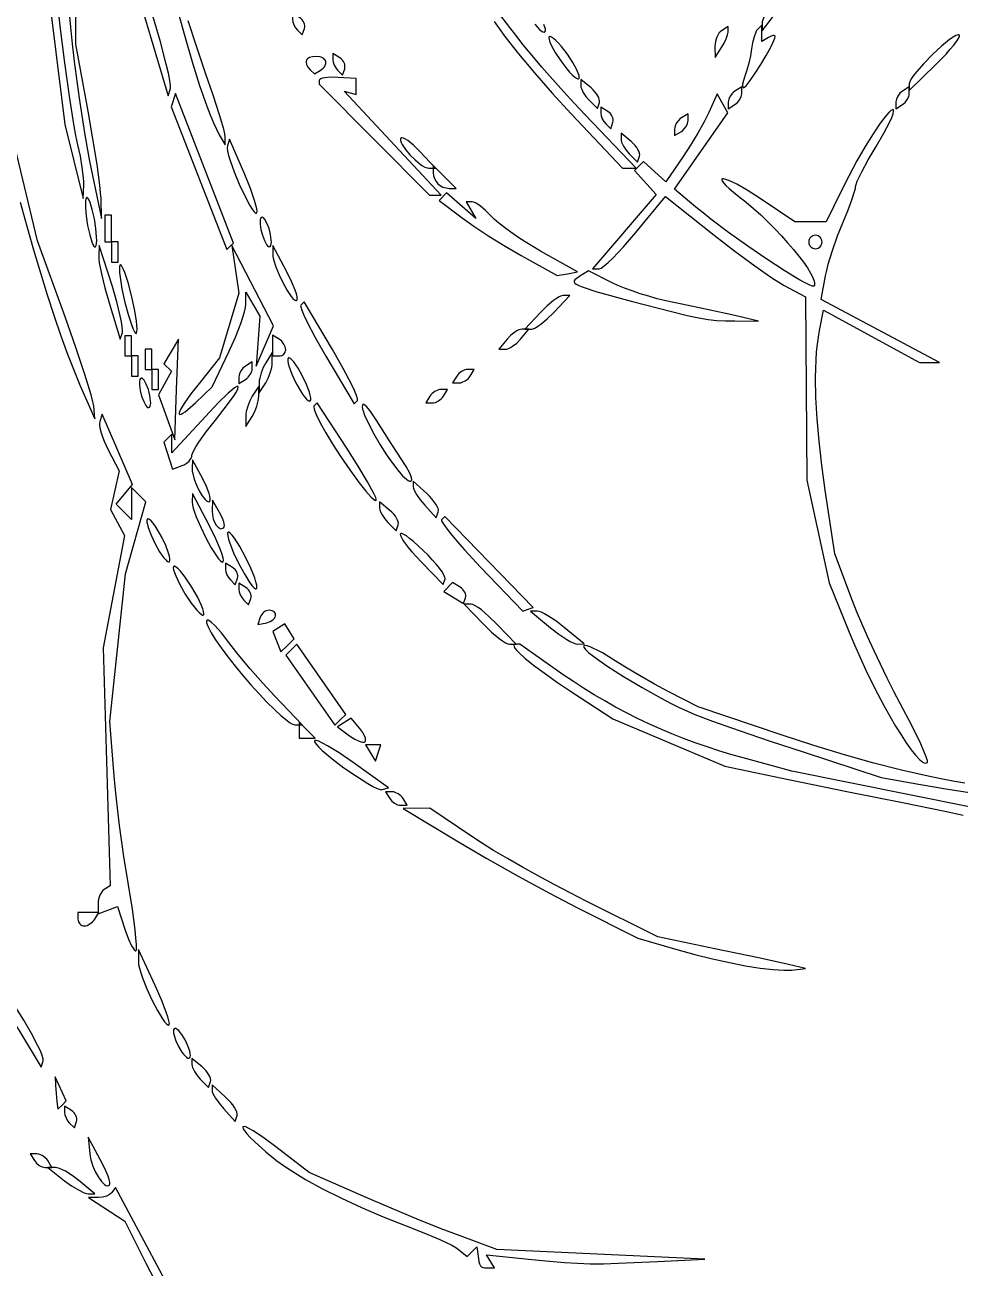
# Model space of a CAD drawing. Header units: millimetres. Extents: x 0.52 to 7.92, y 0.28 to 7.41.
# Drawn here: x 3.785 to 5.153, y 1.255 to 3.072 of the extents above; entities that cross this region are included whole.
import ezdxf

# ---------------------------------------------------------------- set-up
doc = ezdxf.new("R2010")
doc.units = ezdxf.units.MM
doc.header["$MEASUREMENT"] = 0

msp = doc.modelspace()

# ---------------------------------------------------------------- linework, layer by layer
at = {"flags": 128}
for points in [[(3.896429, 2.818627), (3.895931, 2.826537), (3.894748, 2.837783), (3.890636, 2.868199), (3.884712, 2.905691), (3.877594, 2.946078), (3.859389, 3.044118), (3.860976, 3.501499)], [(3.803922, 3.244363), (3.843672, 2.926471), (3.870381, 2.818627), (3.871231, 2.838235), (3.871211, 2.842974), (3.870824, 2.848943), (3.869088, 2.863603), (3.866302, 2.880285), (3.862743, 2.897059), (3.859785, 2.910702), (3.856673, 2.927323), (3.850138, 2.968134), (3.843452, 3.016772), (3.836924, 3.070515), (3.830868, 3.126642)], [(3.922452, 3.210784), (3.994404, 2.968506), (3.99799, 2.979265)], [(3.840945, 3.181373), (3.851732, 3.069119), (3.854251, 3.044859), (3.857283, 3.018919), (3.864423, 2.965217), (3.872232, 2.914446), (3.876099, 2.892171), (3.879789, 2.873041), (3.897059, 2.789216), (3.896429, 2.818627)], [(4.877763, 3.082756), (4.883327, 3.090965), (4.887837, 3.099246), (4.89083, 3.106636), (4.891614, 3.109694), (4.891845, 3.112168), (4.891533, 3.122549), (4.877139, 3.103518), (4.871575, 3.09531), (4.867065, 3.087028), (4.864072, 3.079639), (4.863288, 3.07658), (4.863057, 3.074107), (4.863369, 3.063725), (4.877763, 3.082756)], [(4.006844, 3.09912), (4.018342, 3.057231), (4.029695, 3.018405), (4.040687, 2.983544), (4.051103, 2.95355), (4.056028, 2.940659), (4.060727, 2.929323), (4.065174, 2.919654), (4.069343, 2.911765), (4.077835, 2.897059), (4.078133, 2.908801), (4.077602, 2.912821), (4.075963, 2.919783), (4.069835, 2.941004), (4.060689, 2.969408), (4.049465, 3.001939), (4.035963, 3.041022), (4.024009, 3.07835)], [(3.99799, 2.979265), (3.998202, 2.980857), (3.998108, 2.983378), (3.997054, 2.990991), (3.994935, 3.001666), (3.991856, 3.014967), (3.983245, 3.0477), (3.972071, 3.085698)], [(4.193941, 3.067116), (4.194367, 3.069158), (4.194358, 3.071315), (4.193942, 3.073522), (4.19315, 3.075712), (4.192009, 3.077822), (4.190549, 3.079786), (4.188801, 3.081538), (4.186792, 3.083013), (4.176471, 3.089392), (4.176471, 3.080644), (4.177035, 3.076683), (4.178571, 3.072365), (4.180844, 3.068213), (4.183619, 3.064747), (4.190768, 3.057598), (4.193941, 3.067116)], [(4.471159, 3.077307), (4.478604, 3.066828), (4.487123, 3.055388), (4.507056, 3.030057), (4.530293, 3.00219), (4.55617, 2.97266), (4.584022, 2.942341), (4.6589, 2.862745), (4.668986, 2.862745)], [(4.668986, 2.862745), (4.679072, 2.862745), (4.604487, 2.940812), (4.588775, 2.95751), (4.572705, 2.975053), (4.541302, 3.010576), (4.526876, 3.027506), (4.513902, 3.043182), (4.502834, 3.057082), (4.494125, 3.068679), (4.479868, 3.08765)], [(4.530882, 3.07321), (4.534191, 3.069304), (4.537282, 3.066102), (4.540066, 3.063687), (4.542454, 3.062146), (4.544356, 3.061563), (4.545098, 3.061658), (4.545684, 3.062024)], [(4.545684, 3.062024), (4.546326, 3.063533), (4.546261, 3.065953), (4.545538, 3.069159), (4.544206, 3.073026)], [(4.595276, 2.993969), (4.595663, 2.994627), (4.595817, 2.995577), (4.595464, 2.998282), (4.594285, 3.001939), (4.59235, 3.006402), (4.586488, 3.017167), (4.578431, 3.029412), (4.569601, 3.040883), (4.565454, 3.045617), (4.561633, 3.049541), (4.558245, 3.052552), (4.555402, 3.054544), (4.553211, 3.055412), (4.552395, 3.055391), (4.551783, 3.05505), (4.551396, 3.054393), (4.551242, 3.053442), (4.551595, 3.050737), (4.552774, 3.04708), (4.554709, 3.042617), (4.56057, 3.031853), (4.568627, 3.019608), (4.577458, 3.008136), (4.581605, 3.003403), (4.585426, 2.999478), (4.588813, 2.996468), (4.591657, 2.994476), (4.593848, 2.993608), (4.594664, 2.993628), (4.595276, 2.993969)], [(4.803922, 3.039216), (4.807624, 3.045552), (4.810678, 3.051932), (4.812767, 3.057613), (4.813575, 3.061853), (4.813725, 3.069785), (4.803922, 3.063725), (4.801955, 3.06217), (4.800127, 3.060065), (4.798476, 3.057503), (4.797042, 3.054576), (4.795864, 3.051379), (4.794983, 3.048003), (4.794438, 3.044542), (4.794268, 3.041088), (4.794418, 3.02451), (4.803922, 3.039216)], [(4.836218, 2.980392), (4.837599, 2.981138), (4.839704, 2.983253), (4.845637, 2.990867), (4.853117, 3.001782), (4.86125, 3.014547), (4.869137, 3.027709), (4.875881, 3.039817), (4.880585, 3.049418), (4.881892, 3.052825), (4.882353, 3.055061), (4.882153, 3.055925), (4.881579, 3.056493), (4.880673, 3.056768), (4.879473, 3.056756), (4.876356, 3.055886), (4.872549, 3.053922), (4.862745, 3.047862), (4.862745, 3.071895), (4.85653, 3.065681), (4.855227, 3.063975), (4.853905, 3.061502), (4.851351, 3.054717), (4.84916, 3.046266), (4.847625, 3.037086), (4.846039, 3.027042), (4.843712, 3.01624), (4.840956, 3.005977), (4.838085, 2.997549), (4.835818, 2.990887), (4.834711, 2.985432), (4.834611, 2.983333), (4.834824, 2.981746), (4.835357, 2.980742), (4.836218, 2.980392)], [(5.117467, 3.01453), (5.13224, 3.029715), (5.138419, 3.036638), (5.143606, 3.042881), (5.147661, 3.048266), (5.150444, 3.052618), (5.151815, 3.05576), (5.151927, 3.056823), (5.151634, 3.057516), (5.150858, 3.057915), (5.149751, 3.057917), (5.14664, 3.056825), (5.142488, 3.054422), (5.13748, 3.050889), (5.125643, 3.041156), (5.112618, 3.029078), (5.099896, 3.016102), (5.088964, 3.003678), (5.084635, 2.998126), (5.081313, 2.993255), (5.079183, 2.989247), (5.078431, 2.986283), (5.078431, 2.976413), (5.117467, 3.01453)], [(4.217054, 3.005747), (4.22131, 3.009014), (4.222852, 3.010721), (4.224013, 3.012447), (4.224799, 3.014168), (4.225218, 3.01586), (4.225277, 3.017501), (4.224984, 3.019068), (4.224344, 3.020537), (4.223366, 3.021886), (4.222056, 3.02309), (4.220422, 3.024128), (4.218471, 3.024975), (4.216209, 3.025609), (4.210784, 3.026144), (4.205571, 3.025752), (4.201479, 3.024626), (4.198541, 3.022845), (4.197515, 3.021733), (4.196791, 3.020486), (4.196372, 3.019113), (4.196263, 3.017624), (4.196991, 3.014339), (4.199008, 3.010706), (4.202348, 3.006802), (4.208617, 3.000533), (4.217054, 3.005747)], [(4.252764, 3.008293), (4.253191, 3.010335), (4.253182, 3.012492), (4.252766, 3.014698), (4.251973, 3.016889), (4.250832, 3.018999), (4.249373, 3.020962), (4.247624, 3.022714), (4.245616, 3.02419), (4.235294, 3.030569), (4.235294, 3.02182), (4.235858, 3.017859), (4.237394, 3.013542), (4.239667, 3.009389), (4.242443, 3.005923), (4.249592, 2.998775), (4.252764, 3.008293)], [(3.885738, 2.515305), (3.884611, 2.521392), (3.881971, 2.531458), (3.872836, 2.56139), (3.859704, 2.600826), (3.843945, 2.645496), (3.803669, 2.756679), (3.746185, 2.995098)], [(4.385556, 2.823529), (4.394094, 2.823529), (4.252179, 2.97549), (4.269608, 2.970588), (4.269608, 2.994092), (4.242647, 2.995532), (4.232179, 2.995646), (4.223606, 2.994894), (4.220307, 2.994235), (4.217814, 2.993412), (4.216237, 2.99244), (4.215686, 2.991338), (4.215686, 2.985704), (4.377018, 2.823529), (4.385556, 2.823529)], [(4.625204, 2.958945), (4.62548, 2.960948), (4.625144, 2.963308), (4.624246, 2.965939), (4.622836, 2.968754), (4.620964, 2.971667), (4.61868, 2.974591), (4.616032, 2.977437), (4.613072, 2.980121), (4.598039, 2.992597), (4.598039, 2.983553), (4.598287, 2.981489), (4.598997, 2.979085), (4.601603, 2.973602), (4.605461, 2.967802), (4.610172, 2.962377), (4.622304, 2.950245), (4.625204, 2.958945)], [(4.823529, 2.955882), (4.825499, 2.9573), (4.827336, 2.959009), (4.830453, 2.963042), (4.83256, 2.967461), (4.833133, 2.969652), (4.833333, 2.971745), (4.833333, 2.981549), (4.823529, 2.97549), (4.82156, 2.974073), (4.819723, 2.972364), (4.816605, 2.968331), (4.814499, 2.963912), (4.813926, 2.96172), (4.813725, 2.959627), (4.813725, 2.949823), (4.823529, 2.955882)], [(5.068627, 2.955882), (5.070597, 2.9573), (5.072434, 2.959009), (5.075551, 2.963042), (5.077658, 2.967461), (5.078231, 2.969652), (5.078431, 2.971745), (5.078431, 2.981549), (5.068627, 2.97549), (5.066658, 2.974073), (5.064821, 2.972364), (5.061703, 2.968331), (5.059597, 2.963912), (5.059024, 2.96172), (5.058824, 2.959627), (5.058824, 2.949823), (5.068627, 2.955882)], [(4.085222, 2.748621), (4.090026, 2.753425), (4.005388, 2.972047), (3.998852, 2.952439), (4.080419, 2.743818), (4.085222, 2.748621)], [(5.105094, 1.993983), (5.105306, 1.994847), (5.105062, 1.996519), (5.103291, 2.00211), (5.099944, 2.010402), (5.095185, 2.021043), (5.082084, 2.047959), (5.065293, 2.080034), (5.055903, 2.097853), (5.046123, 2.117184), (5.026542, 2.157916), (5.017315, 2.178083), (5.008846, 2.197296), (5.001422, 2.214938), (4.995331, 2.230392), (4.969491, 2.29902), (4.955391, 2.392157), (4.950334, 2.428598), (4.946407, 2.463498), (4.94362, 2.496584), (4.941983, 2.527587), (4.941505, 2.556233), (4.941704, 2.569589), (4.942196, 2.582253), (4.942983, 2.594193), (4.944066, 2.605375), (4.945446, 2.615764), (4.947124, 2.625327), (4.953072, 2.655065), (5.093137, 2.578707), (5.122549, 2.57889), (4.949606, 2.670973), (4.95597, 2.705584), (4.957633, 2.713413), (4.959927, 2.72241), (4.965997, 2.742635), (4.973352, 2.763716), (4.981167, 2.783109), (4.988479, 2.800554), (4.994468, 2.816332), (4.998514, 2.828707), (4.999616, 2.833077), (5, 2.835946), (5.000612, 2.838934), (5.002365, 2.843644), (5.008806, 2.857267), (5.018338, 2.874891), (5.029978, 2.894591), (5.041242, 2.913884), (5.049752, 2.930399), (5.052715, 2.937065), (5.054679, 2.94238), (5.05554, 2.946122), (5.055525, 2.947335), (5.055196, 2.948072), (5.054551, 2.948408), (5.053704, 2.948344), (5.05144, 2.947067), (5.048474, 2.944353), (5.044877, 2.940311), (5.036074, 2.928687), (5.025599, 2.913076), (5.014016, 2.89436), (5.001894, 2.873421), (4.989799, 2.851141), (4.978296, 2.828401), (4.956877, 2.784314), (4.910991, 2.784314), (4.860448, 2.818351), (4.841535, 2.83051), (4.826017, 2.839397), (4.819672, 2.842599), (4.814344, 2.844967), (4.81009, 2.846494), (4.806965, 2.847175), (4.805027, 2.847004), (4.80452, 2.846597), (4.80433, 2.845975), (4.804933, 2.844084), (4.806889, 2.841323), (4.810257, 2.837688), (4.815091, 2.833173), (4.821449, 2.827772), (4.829386, 2.82148), (4.839919, 2.813048), (4.850537, 2.803962), (4.861114, 2.794368), (4.871528, 2.784413), (4.881656, 2.774245), (4.891374, 2.764012), (4.900559, 2.753862), (4.909087, 2.74394), (4.916836, 2.734396), (4.923682, 2.725375), (4.929501, 2.717027), (4.934171, 2.709498), (4.937569, 2.702936), (4.93957, 2.697488), (4.940008, 2.695228), (4.940051, 2.693301), (4.939684, 2.691727), (4.93889, 2.690524), (4.938072, 2.690263), (4.936638, 2.690466), (4.932053, 2.692177), (4.92539, 2.695486), (4.916907, 2.70022), (4.895504, 2.71328), (4.869897, 2.729985), (4.842138, 2.748963), (4.814278, 2.768841), (4.788371, 2.788249), (4.77679, 2.797347), (4.766468, 2.805813), (4.73512, 2.832214), (4.813256, 2.943757), (4.797703, 2.971549), (4.785443, 2.944108), (4.778685, 2.930537), (4.769349, 2.913871), (4.758666, 2.896225), (4.74787, 2.87971), (4.722557, 2.842753), (4.689585, 2.872592), (4.676428, 2.859434), (4.708138, 2.824395), (4.615265, 2.715686), (4.625059, 2.715686), (4.626283, 2.715961), (4.627916, 2.716766), (4.6323, 2.719862), (4.637993, 2.724757), (4.644775, 2.731233), (4.652428, 2.739074), (4.660734, 2.748061), (4.669472, 2.75798), (4.678424, 2.768611), (4.721995, 2.821536), (4.793117, 2.764851), (4.823188, 2.741518), (4.852488, 2.719893), (4.877662, 2.702386), (4.887653, 2.695929), (4.895355, 2.691405), (4.926471, 2.674645), (4.928821, 2.406863), (4.961258, 2.256451), (4.990367, 2.184598), (4.998188, 2.165864), (5.00641, 2.14723), (5.014928, 2.12887), (5.023637, 2.110956), (5.032434, 2.093663), (5.041213, 2.077163), (5.049871, 2.06163), (5.058303, 2.047239), (5.066405, 2.034161), (5.074071, 2.022571), (5.081199, 2.012642), (5.087683, 2.004547), (5.093419, 1.998461), (5.095973, 1.996224), (5.098302, 1.994555), (5.100392, 1.993475), (5.102229, 1.993005), (5.103801, 1.993167), (5.105094, 1.993983)], [(4.644921, 2.929861), (4.645348, 2.931904), (4.645339, 2.93406), (4.644923, 2.936267), (4.64413, 2.938457), (4.642989, 2.940567), (4.64153, 2.942531), (4.639781, 2.944283), (4.637772, 2.945759), (4.627451, 2.952138), (4.627451, 2.943389), (4.628015, 2.939428), (4.629551, 2.93511), (4.631824, 2.930958), (4.6346, 2.927492), (4.641748, 2.920343), (4.644921, 2.929861)], [(4.745098, 2.916667), (4.747067, 2.918084), (4.748905, 2.919793), (4.752022, 2.923826), (4.754128, 2.928245), (4.754702, 2.930437), (4.754902, 2.93253), (4.754902, 2.942334), (4.745098, 2.936275), (4.743129, 2.934857), (4.741291, 2.933148), (4.738174, 2.929115), (4.736068, 2.924696), (4.735494, 2.922505), (4.735294, 2.920411), (4.735294, 2.910608), (4.745098, 2.916667)], [(4.684027, 2.880514), (4.684303, 2.882516), (4.683967, 2.884876), (4.68307, 2.887508), (4.68166, 2.890323), (4.679788, 2.893236), (4.677503, 2.896159), (4.674856, 2.899006), (4.671895, 2.90169), (4.656863, 2.914166), (4.656863, 2.905122), (4.65711, 2.903058), (4.65782, 2.900653), (4.660427, 2.895171), (4.664284, 2.88937), (4.668995, 2.883946), (4.681127, 2.871814), (4.684027, 2.880514)], [(4.12405, 2.797253), (4.12442, 2.798006), (4.124554, 2.799263), (4.124149, 2.803175), (4.122905, 2.808756), (4.120895, 2.815776), (4.11486, 2.833207), (4.106617, 2.853618), (4.084419, 2.905219), (4.081196, 2.89555), (4.080941, 2.892377), (4.081612, 2.887581), (4.083095, 2.881422), (4.085275, 2.874166), (4.091269, 2.857411), (4.098674, 2.839422), (4.106573, 2.822306), (4.114047, 2.808169), (4.117339, 2.802875), (4.120179, 2.799116), (4.122455, 2.797154), (4.123345, 2.796929), (4.12405, 2.797253)], [(4.375777, 2.862745), (4.385771, 2.862745), (4.362781, 2.887216), (4.353476, 2.896339), (4.345134, 2.903088), (4.34161, 2.905371), (4.338668, 2.906818), (4.336423, 2.90735), (4.335597, 2.907247), (4.334989, 2.906884), (4.334237, 2.905316), (4.334359, 2.903119), (4.335263, 2.900394), (4.336855, 2.897242), (4.341733, 2.890058), (4.348246, 2.882374), (4.355652, 2.874995), (4.363206, 2.868727), (4.366805, 2.866261), (4.370162, 2.864375), (4.373184, 2.863169), (4.375777, 2.862745)], [(4.405696, 2.833333), (4.415966, 2.833333), (4.382353, 2.866947), (4.382353, 2.856676), (4.382869, 2.852172), (4.384273, 2.847502), (4.386351, 2.843217), (4.388889, 2.839869), (4.392237, 2.837331), (4.396522, 2.835253), (4.401192, 2.833849), (4.405696, 2.833333)], [(3.888519, 2.747996), (3.889367, 2.749711), (3.889893, 2.752722), (3.890105, 2.756863), (3.89001, 2.761967), (3.888929, 2.774394), (3.88671, 2.788671), (3.883718, 2.802174), (3.880531, 2.812496), (3.878983, 2.816147), (3.87753, 2.818622), (3.876219, 2.819796), (3.875631, 2.819855), (3.875097, 2.819542), (3.87425, 2.817827), (3.873723, 2.814816), (3.873512, 2.810675), (3.873607, 2.805571), (3.874687, 2.793144), (3.876906, 2.778867), (3.879899, 2.765364), (3.883086, 2.755043), (3.884633, 2.751392), (3.886086, 2.748916), (3.887398, 2.747742), (3.887985, 2.747683), (3.888519, 2.747996)], [(4.578428, 2.708511), (4.593131, 2.711052), (4.539213, 2.741582), (4.528, 2.748139), (4.516803, 2.755078), (4.505919, 2.762187), (4.495646, 2.769256), (4.486282, 2.776074), (4.478124, 2.782431), (4.47147, 2.788116), (4.466618, 2.792919), (4.458667, 2.800998), (4.450824, 2.807614), (4.447226, 2.81016), (4.443993, 2.812084), (4.44124, 2.813301), (4.439078, 2.813725), (4.430215, 2.813725), (4.444547, 2.789216), (4.401841, 2.826677), (4.390869, 2.815706), (4.424404, 2.790127), (4.441599, 2.777884), (4.463626, 2.763458), (4.487649, 2.74865), (4.510833, 2.735259), (4.563725, 2.70597), (4.578428, 2.708511)], [(3.778184, 2.81317), (3.787864, 2.778068), (3.797772, 2.743553), (3.807819, 2.709938), (3.817916, 2.677538), (3.827976, 2.646666), (3.837911, 2.617634), (3.847632, 2.590756), (3.857051, 2.566346), (3.86608, 2.544716), (3.887255, 2.496295), (3.885738, 2.515305)], [(3.901961, 2.754902), (3.911765, 2.754902), (3.911765, 2.77451), (3.911765, 2.794118), (3.901961, 2.794118), (3.901961, 2.77451), (3.901961, 2.754902)], [(4.143947, 2.748522), (4.144795, 2.749937), (4.145322, 2.752089), (4.145536, 2.754872), (4.145443, 2.758178), (4.144369, 2.765936), (4.142157, 2.77451), (4.139172, 2.78231), (4.13599, 2.787961), (4.134445, 2.789815), (4.132994, 2.790933), (4.131684, 2.791248), (4.130563, 2.790693), (4.129715, 2.789278), (4.129187, 2.787126), (4.128974, 2.784344), (4.129066, 2.781037), (4.130141, 2.77328), (4.132353, 2.764706), (4.135338, 2.756906), (4.138519, 2.751254), (4.140064, 2.7494), (4.141516, 2.748283), (4.142826, 2.747968), (4.143947, 2.748522)], [(4.941176, 2.764706), (4.939207, 2.764506), (4.93737, 2.763932), (4.935705, 2.763026), (4.934252, 2.761826), (4.933053, 2.760374), (4.932146, 2.758709), (4.931573, 2.756871), (4.931373, 2.754902), (4.931573, 2.752933), (4.932146, 2.751095), (4.933053, 2.74943), (4.934252, 2.747978), (4.935705, 2.746778), (4.93737, 2.745872), (4.939207, 2.745298), (4.941176, 2.745098), (4.943146, 2.745298), (4.944983, 2.745872), (4.946648, 2.746778), (4.9481, 2.747978), (4.9493, 2.74943), (4.950207, 2.751095), (4.95078, 2.752933), (4.95098, 2.754902), (4.95078, 2.756871), (4.950207, 2.758709), (4.9493, 2.760374), (4.9481, 2.761826), (4.946648, 2.763026), (4.944983, 2.763932), (4.943146, 2.764506), (4.941176, 2.764706)], [(3.927698, 2.622549), (3.928001, 2.625719), (3.92755, 2.630997), (3.926409, 2.638102), (3.924639, 2.646752), (3.919462, 2.667563), (3.912518, 2.691176), (3.893945, 2.75), (3.893051, 2.734623), (3.8932, 2.730447), (3.893972, 2.72445), (3.897141, 2.70812), (3.90206, 2.687884), (3.908231, 2.665995), (3.924305, 2.612745), (3.927698, 2.622549)], [(3.911765, 2.72549), (3.921569, 2.72549), (3.921569, 2.745098), (3.921569, 2.754902), (3.911765, 2.754902), (3.911765, 2.735294), (3.911765, 2.72549)], [(4.034487, 2.519771), (4.059171, 2.54296), (4.083507, 2.594402), (4.09298, 2.615778), (4.100782, 2.635952), (4.103804, 2.644878), (4.106105, 2.652652), (4.107585, 2.65899), (4.108141, 2.663609), (4.108439, 2.681373), (4.12889, 2.646229), (4.123167, 2.573529), (4.148626, 2.632353), (4.087743, 2.75), (4.098226, 2.680209), (4.069731, 2.585524), (4.039767, 2.548239), (4.027729, 2.532741), (4.018869, 2.520263), (4.013224, 2.511), (4.011618, 2.507636), (4.01083, 2.505148), (4.010863, 2.503563), (4.011189, 2.503116), (4.011722, 2.502904), (4.013413, 2.503195), (4.015939, 2.504462), (4.019305, 2.506728), (4.023515, 2.510019), (4.034487, 2.519771)], [(4.182804, 2.669732), (4.183199, 2.670426), (4.18338, 2.671484), (4.183133, 2.674604), (4.182125, 2.67892), (4.180416, 2.684256), (4.175143, 2.69729), (4.167809, 2.71231), (4.147925, 2.75), (4.147492, 2.737258), (4.147725, 2.733632), (4.148589, 2.729224), (4.151892, 2.718666), (4.156773, 2.706788), (4.162602, 2.694794), (4.168749, 2.683888), (4.174584, 2.675273), (4.177189, 2.672201), (4.179479, 2.670153), (4.181377, 2.66928), (4.182155, 2.669331), (4.182804, 2.669732)], [(3.948288, 2.621491), (3.949028, 2.623497), (3.949243, 2.627345), (3.948965, 2.632809), (3.948221, 2.639663), (3.945454, 2.656639), (3.941176, 2.676471), (3.936125, 2.695528), (3.931252, 2.710398), (3.929056, 2.7158), (3.927112, 2.719598), (3.925491, 2.721609), (3.924823, 2.721886), (3.924261, 2.721647), (3.923521, 2.71964), (3.923306, 2.715792), (3.923584, 2.710328), (3.924328, 2.703474), (3.927095, 2.686498), (3.931373, 2.666667), (3.936424, 2.647609), (3.941297, 2.632739), (3.943493, 2.627338), (3.945437, 2.623539), (3.947058, 2.621528), (3.947726, 2.621251), (3.948288, 2.621491)], [(4.823529, 2.639405), (4.857843, 2.639281), (4.823529, 2.647211), (4.783099, 2.65607), (4.73408, 2.666232), (4.722293, 2.668823), (4.709924, 2.67194), (4.697339, 2.675465), (4.68491, 2.679281), (4.673004, 2.683269), (4.66199, 2.68731), (4.652238, 2.691286), (4.644117, 2.695079), (4.609289, 2.712835), (4.596595, 2.70499), (4.591131, 2.701278), (4.589383, 2.699626), (4.588416, 2.69805), (4.588322, 2.696504), (4.589195, 2.694943), (4.591128, 2.693322), (4.594213, 2.691596), (4.598545, 2.68972), (4.604215, 2.687648), (4.619945, 2.682735), (4.671569, 2.668573), (4.732616, 2.652544), (4.753738, 2.647411), (4.770532, 2.643829), (4.784453, 2.641516), (4.796956, 2.640194), (4.809497, 2.639584), (4.823529, 2.639405)], [(4.525994, 2.627451), (4.528433, 2.627951), (4.531617, 2.629385), (4.535412, 2.631652), (4.539682, 2.634651), (4.549109, 2.642444), (4.558824, 2.651961), (4.581849, 2.676471), (4.572045, 2.676471), (4.569606, 2.67597), (4.566422, 2.674537), (4.562627, 2.67227), (4.558358, 2.669271), (4.54893, 2.661477), (4.539216, 2.651961), (4.51619, 2.627451), (4.525994, 2.627451)], [(4.271375, 2.523009), (4.27166, 2.52387), (4.271515, 2.525416), (4.270011, 2.530412), (4.267014, 2.537691), (4.262673, 2.546946), (4.250559, 2.570162), (4.234868, 2.597613), (4.193459, 2.667315), (4.188557, 2.662413), (4.188272, 2.661552), (4.188417, 2.660006), (4.189921, 2.65501), (4.192918, 2.647731), (4.197259, 2.638476), (4.209372, 2.61526), (4.225064, 2.587809), (4.266473, 2.518107), (4.271375, 2.523009)], [(3.931373, 2.588235), (3.941176, 2.588235), (3.941176, 2.607843), (3.941176, 2.617647), (3.931373, 2.617647), (3.931373, 2.598039), (3.931373, 2.588235)], [(4.156863, 2.588235), (4.158832, 2.588424), (4.160669, 2.588963), (4.162334, 2.589816), (4.163787, 2.590945), (4.164986, 2.592312), (4.165893, 2.593879), (4.166467, 2.595607), (4.166667, 2.597461), (4.166467, 2.599437), (4.165893, 2.601521), (4.163787, 2.605756), (4.160669, 2.609665), (4.158832, 2.61134), (4.156863, 2.612745), (4.147059, 2.618804), (4.147059, 2.588235), (4.156863, 2.588235)], [(4.487795, 2.598039), (4.490014, 2.598339), (4.492565, 2.5992), (4.495359, 2.60056), (4.498304, 2.602359), (4.504291, 2.607035), (4.509804, 2.612745), (4.522009, 2.627451), (4.512205, 2.627451), (4.509986, 2.627151), (4.507435, 2.626291), (4.504641, 2.624931), (4.501696, 2.623131), (4.495709, 2.618455), (4.490196, 2.612745), (4.477991, 2.598039), (4.487795, 2.598039)], [(4.007062, 2.539216), (4.00975, 2.612745), (3.988399, 2.576961), (3.99931, 2.566049), (3.980738, 2.531346), (4.004373, 2.465686), (4.007062, 2.539216)], [(3.941176, 2.558824), (3.95098, 2.558824), (3.95098, 2.578431), (3.95098, 2.588235), (3.941176, 2.588235), (3.941176, 2.568627), (3.941176, 2.558824)], [(3.960784, 2.568627), (3.970588, 2.568627), (3.970588, 2.588235), (3.970588, 2.598039), (3.960784, 2.598039), (3.960784, 2.578431), (3.960784, 2.568627)], [(4.137255, 2.54902), (4.140945, 2.55589), (4.143967, 2.563725), (4.146009, 2.571561), (4.146565, 2.575177), (4.146759, 2.578431), (4.146759, 2.593137), (4.137255, 2.578431), (4.133565, 2.571561), (4.130543, 2.563725), (4.128501, 2.55589), (4.127945, 2.552274), (4.127751, 2.54902), (4.127751, 2.534314), (4.137255, 2.54902)], [(4.202426, 2.522688), (4.203081, 2.52431), (4.203055, 2.527056), (4.202394, 2.530777), (4.201144, 2.535325), (4.197061, 2.546309), (4.191176, 2.558824), (4.184518, 2.570564), (4.181322, 2.575415), (4.178329, 2.579443), (4.175627, 2.582538), (4.173301, 2.584594), (4.171437, 2.585503), (4.170706, 2.585493), (4.170123, 2.585155), (4.169468, 2.583533), (4.169494, 2.580788), (4.170155, 2.577067), (4.171405, 2.572519), (4.175488, 2.561534), (4.181373, 2.54902), (4.188031, 2.537279), (4.191227, 2.532428), (4.19422, 2.528401), (4.196922, 2.525305), (4.199248, 2.523249), (4.201112, 2.52234), (4.201843, 2.52235), (4.202426, 2.522688)], [(3.970588, 2.539216), (3.980392, 2.539216), (3.980392, 2.558824), (3.980392, 2.568627), (3.970588, 2.568627), (3.970588, 2.54902), (3.970588, 2.539216)], [(4.107843, 2.553922), (4.109813, 2.555339), (4.11165, 2.557048), (4.114767, 2.561081), (4.116873, 2.5655), (4.117447, 2.567692), (4.117647, 2.569785), (4.117647, 2.579589), (4.107843, 2.573529), (4.105874, 2.572112), (4.104036, 2.570403), (4.100919, 2.56637), (4.098813, 2.561951), (4.098239, 2.559759), (4.098039, 2.557666), (4.098039, 2.547862), (4.107843, 2.553922)], [(4.420411, 2.54902), (4.422505, 2.54922), (4.424696, 2.549793), (4.429115, 2.5519), (4.433148, 2.555017), (4.434857, 2.556854), (4.436275, 2.558824), (4.442334, 2.568627), (4.43253, 2.568627), (4.430437, 2.568427), (4.428245, 2.567854), (4.423826, 2.565748), (4.419793, 2.56263), (4.418084, 2.560793), (4.416667, 2.558824), (4.410608, 2.54902), (4.420411, 2.54902)], [(3.967477, 2.513228), (3.968325, 2.514643), (3.968852, 2.516795), (3.969065, 2.519578), (3.968973, 2.522884), (3.967898, 2.530642), (3.965686, 2.539216), (3.962701, 2.547016), (3.95952, 2.552667), (3.957975, 2.554521), (3.956523, 2.555639), (3.955213, 2.555954), (3.954092, 2.555399), (3.953244, 2.553984), (3.952717, 2.551832), (3.952503, 2.54905), (3.952596, 2.545743), (3.953671, 2.537986), (3.955882, 2.529412), (3.958868, 2.521611), (3.962049, 2.51596), (3.963594, 2.514106), (3.965045, 2.512989), (3.966355, 2.512674), (3.967477, 2.513228)], [(4.015208, 2.42802), (4.018061, 2.42931), (4.020723, 2.43089), (4.023135, 2.4327), (4.025239, 2.434676), (4.026977, 2.436759), (4.028291, 2.438886), (4.029122, 2.440996), (4.029412, 2.443026), (4.030112, 2.445801), (4.032119, 2.450041), (4.035293, 2.455537), (4.039491, 2.462076), (4.050402, 2.477444), (4.063725, 2.494458), (4.080183, 2.51526), (4.091036, 2.530458), (4.09442, 2.535934), (4.096474, 2.539982), (4.097221, 2.542594), (4.097112, 2.543359), (4.096685, 2.543761), (4.095942, 2.543799), (4.094888, 2.543473), (4.091856, 2.541723), (4.087611, 2.5385), (4.082177, 2.533797), (4.067835, 2.519913), (4.04902, 2.5), (4, 2.446399), (4, 2.473856), (3.988406, 2.462262), (4.001004, 2.422569), (4.015208, 2.42802)], [(4.117647, 2.5), (4.121337, 2.50687), (4.124359, 2.514706), (4.126401, 2.522541), (4.126957, 2.526158), (4.127151, 2.529412), (4.127151, 2.544118), (4.117647, 2.529412), (4.113957, 2.522541), (4.110935, 2.514706), (4.108893, 2.50687), (4.108337, 2.503254), (4.108143, 2.5), (4.108143, 2.485294), (4.117647, 2.5)], [(4.381196, 2.519608), (4.383289, 2.519808), (4.385481, 2.520381), (4.3899, 2.522488), (4.393933, 2.525605), (4.395642, 2.527442), (4.397059, 2.529412), (4.403118, 2.539216), (4.393314, 2.539216), (4.391221, 2.539016), (4.389029, 2.538442), (4.38461, 2.536336), (4.380577, 2.533218), (4.378868, 2.531381), (4.377451, 2.529412), (4.371392, 2.519608), (4.381196, 2.519608)], [(4.29902, 2.378214), (4.298139, 2.381384), (4.295616, 2.386959), (4.286348, 2.404086), (4.272632, 2.427123), (4.255882, 2.453595), (4.212745, 2.519934), (4.208195, 2.515385), (4.207823, 2.514748), (4.207672, 2.513815), (4.208005, 2.511105), (4.209146, 2.507341), (4.211041, 2.502613), (4.21689, 2.490615), (4.22514, 2.475817), (4.235382, 2.458924), (4.247202, 2.44064), (4.26019, 2.421672), (4.273933, 2.402724), (4.283674, 2.39041), (4.29165, 2.381685), (4.29472, 2.378919), (4.29704, 2.377351), (4.298508, 2.377083), (4.298889, 2.377467), (4.29902, 2.378214)], [(4.350476, 2.406032), (4.350929, 2.40744), (4.350599, 2.409848), (4.349548, 2.413124), (4.347836, 2.417138), (4.342674, 2.426856), (4.335602, 2.437955), (4.317174, 2.46571), (4.299642, 2.493498), (4.291139, 2.506477), (4.287674, 2.511007), (4.284746, 2.514296), (4.282367, 2.516391), (4.280547, 2.517338), (4.279296, 2.517188), (4.278625, 2.515986), (4.278545, 2.513781), (4.279065, 2.510621), (4.280198, 2.506553), (4.281953, 2.501626), (4.28737, 2.489383), (4.295403, 2.474275), (4.30488, 2.458223), (4.313985, 2.443864), (4.322534, 2.431424), (4.330342, 2.421133), (4.337225, 2.41322), (4.342998, 2.407913), (4.345411, 2.406308), (4.347477, 2.405441), (4.349173, 2.405339), (4.350476, 2.406032)], [(3.947741, 1.718983), (3.948128, 1.719928), (3.948342, 1.721779), (3.948275, 1.728003), (3.947586, 1.737261), (3.946321, 1.749157), (3.942249, 1.779284), (3.936432, 1.815228), (3.929815, 1.85661), (3.923567, 1.901544), (3.918391, 1.944612), (3.916425, 1.963751), (3.914991, 1.980392), (3.909469, 2.053922), (3.93209, 2.269608), (3.962092, 2.375163), (3.941176, 2.396078), (3.941176, 2.34902), (3.918478, 2.371718), (3.942355, 2.400488), (3.898145, 2.503258), (3.894555, 2.49249), (3.894159, 2.489698), (3.894418, 2.485879), (3.895281, 2.481202), (3.896698, 2.475839), (3.898617, 2.46996), (3.90099, 2.463735), (3.903764, 2.457335), (3.906889, 2.450929), (3.922812, 2.420137), (3.910459, 2.363895), (3.930755, 2.325972), (3.899496, 2.161765), (3.909843, 1.813695), (3.901, 1.80823), (3.899224, 1.806822), (3.897566, 1.80491), (3.896065, 1.802578), (3.894755, 1.799912), (3.893672, 1.796995), (3.892855, 1.793912), (3.892337, 1.790748), (3.892157, 1.787588), (3.892157, 1.772412), (3.920399, 1.78325), (3.931765, 1.748811), (3.936542, 1.735803), (3.941146, 1.725843), (3.94322, 1.722312), (3.945054, 1.71991), (3.946583, 1.71876), (3.947212, 1.718692), (3.947741, 1.718983)], [(4.055483, 2.375745), (4.056155, 2.377292), (4.056186, 2.379833), (4.055619, 2.383235), (4.054496, 2.387362), (4.050748, 2.397257), (4.045277, 2.408447), (4.030197, 2.436275), (4.029804, 2.423375), (4.029939, 2.419981), (4.030503, 2.416211), (4.032718, 2.40791), (4.036051, 2.399213), (4.040101, 2.390862), (4.044469, 2.383598), (4.048755, 2.378163), (4.050743, 2.376363), (4.05256, 2.375298), (4.054157, 2.375061), (4.055483, 2.375745)], [(4.389694, 2.360258), (4.389879, 2.362396), (4.389269, 2.3651), (4.387933, 2.368259), (4.38594, 2.371763), (4.38336, 2.375503), (4.380262, 2.379369), (4.376714, 2.383251), (4.372788, 2.387039), (4.352941, 2.405), (4.352941, 2.396899), (4.353286, 2.394891), (4.354275, 2.39228), (4.357907, 2.385691), (4.363283, 2.37801), (4.369847, 2.370118), (4.386753, 2.351437), (4.389694, 2.360258)], [(4.074889, 2.287307), (4.075259, 2.288052), (4.075367, 2.28926), (4.074837, 2.292957), (4.073381, 2.298183), (4.07108, 2.304724), (4.064269, 2.320887), (4.055053, 2.339727), (4.030325, 2.387255), (4.029868, 2.374609), (4.030205, 2.37076), (4.031373, 2.365725), (4.033265, 2.359711), (4.035774, 2.352928), (4.042212, 2.337886), (4.049828, 2.322265), (4.057763, 2.30773), (4.065158, 2.295948), (4.068384, 2.29161), (4.071153, 2.288585), (4.073357, 2.287081), (4.074213, 2.286965), (4.074889, 2.287307)], [(4.076062, 2.3375), (4.076687, 2.338702), (4.076859, 2.34053), (4.076604, 2.342892), (4.075948, 2.345698), (4.073535, 2.352283), (4.069824, 2.359559), (4.05942, 2.377451), (4.059122, 2.361928), (4.059474, 2.355853), (4.060658, 2.350169), (4.06251, 2.345111), (4.064867, 2.340917), (4.067565, 2.337822), (4.06899, 2.336761), (4.070439, 2.336064), (4.071891, 2.335759), (4.073326, 2.335877), (4.074723, 2.336448), (4.076062, 2.3375)], [(4.331086, 2.341298), (4.331362, 2.3433), (4.331026, 2.345661), (4.330129, 2.348292), (4.328719, 2.351107), (4.326847, 2.35402), (4.324562, 2.356944), (4.321914, 2.35979), (4.318954, 2.362474), (4.303922, 2.37495), (4.303922, 2.365906), (4.304169, 2.363842), (4.304879, 2.361438), (4.307485, 2.355955), (4.311343, 2.350155), (4.316054, 2.34473), (4.328186, 2.332598), (4.331086, 2.341298)], [(3.996544, 2.287394), (3.997199, 2.289016), (3.997173, 2.291761), (3.996511, 2.295482), (3.995261, 2.30003), (3.991179, 2.311015), (3.985294, 2.323529), (3.978636, 2.33527), (3.97544, 2.340121), (3.972447, 2.344148), (3.969744, 2.347244), (3.967418, 2.3493), (3.965555, 2.350209), (3.964824, 2.350199), (3.96424, 2.349861), (3.963585, 2.348239), (3.963612, 2.345493), (3.964273, 2.341772), (3.965523, 2.337224), (3.969606, 2.32624), (3.97549, 2.313725), (3.982148, 2.301985), (3.985345, 2.297134), (3.988337, 2.293106), (3.99104, 2.290011), (3.993366, 2.287955), (3.995229, 2.287046), (3.995961, 2.287056), (3.996544, 2.287394)], [(4.52095, 2.217911), (4.528553, 2.220588), (4.399292, 2.353541), (4.394508, 2.348757), (4.394342, 2.347936), (4.394809, 2.346482), (4.397528, 2.34182), (4.402432, 2.335055), (4.409287, 2.32647), (4.417859, 2.316348), (4.427913, 2.304974), (4.451536, 2.279603), (4.513347, 2.215233), (4.52095, 2.217911)], [(4.123917, 2.2481), (4.124307, 2.248813), (4.124473, 2.249924), (4.124165, 2.253248), (4.123058, 2.257882), (4.121217, 2.26364), (4.115601, 2.277766), (4.107843, 2.294118), (4.099312, 2.309695), (4.091589, 2.321716), (4.088296, 2.326021), (4.085524, 2.328991), (4.083378, 2.330477), (4.082574, 2.330618), (4.081965, 2.330331), (4.081575, 2.329619), (4.081409, 2.328508), (4.081717, 2.325184), (4.082825, 2.320549), (4.084665, 2.314792), (4.090282, 2.300665), (4.098039, 2.284314), (4.10657, 2.268736), (4.114293, 2.256716), (4.117586, 2.252411), (4.120358, 2.249441), (4.122504, 2.247954), (4.123309, 2.247814), (4.123917, 2.2481)], [(4.399508, 2.262249), (4.399606, 2.263253), (4.399351, 2.264569), (4.397845, 2.26805), (4.395121, 2.272523), (4.391309, 2.277817), (4.386539, 2.283761), (4.38094, 2.290185), (4.374644, 2.296919), (4.36778, 2.303793), (4.353479, 2.316922), (4.347783, 2.321596), (4.343065, 2.325062), (4.339332, 2.327359), (4.33659, 2.328528), (4.334845, 2.328608), (4.334348, 2.328252), (4.334104, 2.327638), (4.334372, 2.325657), (4.335657, 2.322706), (4.337964, 2.318824), (4.341301, 2.31405), (4.345672, 2.308424), (4.351085, 2.301985), (4.365061, 2.286826), (4.396789, 2.254092), (4.399508, 2.262249)], [(4.046354, 2.209753), (4.04674, 2.210436), (4.046893, 2.211459), (4.046534, 2.214445), (4.045346, 2.218546), (4.043399, 2.223598), (4.037507, 2.235889), (4.029412, 2.25), (4.020543, 2.263337), (4.01638, 2.268886), (4.012544, 2.273523), (4.009145, 2.277121), (4.006292, 2.279558), (4.004096, 2.280706), (4.003278, 2.280759), (4.002665, 2.280443), (4.002279, 2.27976), (4.002126, 2.278737), (4.002486, 2.275751), (4.003673, 2.27165), (4.00562, 2.266598), (4.011513, 2.254307), (4.019608, 2.240196), (4.028476, 2.226859), (4.032639, 2.22131), (4.036475, 2.216674), (4.039875, 2.213075), (4.042727, 2.210639), (4.044924, 2.20949), (4.045742, 2.209437), (4.046354, 2.209753)], [(4.095902, 2.263195), (4.096328, 2.265237), (4.096319, 2.267394), (4.095903, 2.2696), (4.09511, 2.271791), (4.093969, 2.2739), (4.09251, 2.275864), (4.090761, 2.277616), (4.088753, 2.279092), (4.078431, 2.285471), (4.078431, 2.276722), (4.078995, 2.272761), (4.080531, 2.268444), (4.082804, 2.264291), (4.08558, 2.260825), (4.092729, 2.253676), (4.095902, 2.263195)], [(4.115509, 2.233783), (4.115936, 2.235825), (4.115927, 2.237982), (4.115511, 2.240188), (4.114718, 2.242379), (4.113577, 2.244489), (4.112118, 2.246452), (4.110369, 2.248204), (4.108361, 2.24968), (4.098039, 2.256059), (4.098039, 2.247311), (4.098603, 2.24335), (4.100139, 2.239032), (4.102412, 2.234879), (4.105188, 2.231413), (4.112337, 2.224265), (4.115509, 2.233783)], [(4.429439, 2.23471), (4.429811, 2.236574), (4.429726, 2.238581), (4.429215, 2.240667), (4.428312, 2.24277), (4.42705, 2.244826), (4.425461, 2.246772), (4.423578, 2.248546), (4.421434, 2.250083), (4.41046, 2.256865), (4.397627, 2.244032), (4.426471, 2.226119), (4.429439, 2.23471)], [(4.493865, 2.166667), (4.503668, 2.166667), (4.47549, 2.196078), (4.463776, 2.207498), (4.452709, 2.21685), (4.447809, 2.220449), (4.443538, 2.223169), (4.440053, 2.22489), (4.437508, 2.22549), (4.427704, 2.22549), (4.455882, 2.196078), (4.467597, 2.184658), (4.478663, 2.175306), (4.483564, 2.171707), (4.487834, 2.168987), (4.49132, 2.167267), (4.493865, 2.166667)], [(4.180553, 2.04902), (4.190357, 2.04902), (4.150574, 2.090686), (4.132969, 2.109787), (4.114443, 2.130991), (4.097199, 2.151718), (4.08344, 2.169384), (4.072457, 2.1834), (4.062771, 2.194185), (4.058742, 2.198035), (4.055431, 2.200677), (4.052968, 2.201981), (4.052096, 2.202089), (4.051485, 2.201812), (4.050798, 2.200376), (4.050836, 2.198227), (4.051557, 2.195416), (4.052918, 2.191991), (4.057394, 2.183501), (4.063928, 2.173155), (4.072184, 2.16135), (4.081826, 2.148485), (4.092519, 2.134957), (4.103925, 2.121164), (4.115709, 2.107504), (4.127535, 2.094375), (4.139067, 2.082174), (4.149969, 2.071299), (4.159904, 2.062149), (4.168538, 2.05512), (4.172261, 2.052526), (4.175533, 2.050611), (4.178311, 2.049426), (4.180553, 2.04902)], [(4.138787, 2.198223), (4.143876, 2.19987), (4.14775, 2.202249), (4.150354, 2.205084), (4.151163, 2.206586), (4.151633, 2.208098), (4.151759, 2.209587), (4.151532, 2.211016), (4.150947, 2.212352), (4.149997, 2.21356), (4.148674, 2.214605), (4.146972, 2.215454), (4.144883, 2.216071), (4.142402, 2.216422), (4.140408, 2.216348), (4.138405, 2.215851), (4.136448, 2.214973), (4.134589, 2.213755), (4.132884, 2.212238), (4.131386, 2.210464), (4.130149, 2.208475), (4.129228, 2.206311), (4.125613, 2.195466), (4.138787, 2.198223)], [(4.593137, 2.167068), (4.602941, 2.167372), (4.573529, 2.19148), (4.561336, 2.200817), (4.549877, 2.208418), (4.544826, 2.211323), (4.540441, 2.213501), (4.536883, 2.214854), (4.534314, 2.215285), (4.52451, 2.214981), (4.553922, 2.190873), (4.566115, 2.181536), (4.577574, 2.173935), (4.582625, 2.17103), (4.58701, 2.168852), (4.590568, 2.167499), (4.593137, 2.167068)], [(4.169075, 2.165153), (4.178684, 2.174762), (4.165312, 2.196398), (4.147915, 2.185647), (4.159466, 2.155545), (4.169075, 2.165153)], [(4.246395, 2.056199), (4.254247, 2.064051), (4.182572, 2.166886), (4.166685, 2.150998), (4.238544, 2.048348), (4.246395, 2.056199)], [(5.253153, 1.911585), (4.906863, 1.981388), (4.835407, 2.000572), (4.817696, 2.005532), (4.800099, 2.01087), (4.782627, 2.016582), (4.765293, 2.02266), (4.748109, 2.029101), (4.731088, 2.035897), (4.71424, 2.043044), (4.69758, 2.050535), (4.681118, 2.058366), (4.664867, 2.06653), (4.648839, 2.075021), (4.633047, 2.083835), (4.617502, 2.092965), (4.602218, 2.102406), (4.587205, 2.112153), (4.572477, 2.122198), (4.508865, 2.166667), (4.503232, 2.166667), (4.501231, 2.166309), (4.500657, 2.165868), (4.500359, 2.165259), (4.500572, 2.163555), (4.501829, 2.161231), (4.504087, 2.158326), (4.507302, 2.154875), (4.516438, 2.146482), (4.528897, 2.136345), (4.544338, 2.124754), (4.562421, 2.112003), (4.582807, 2.098382), (4.64494, 2.057901), (4.808824, 1.988762), (4.901961, 1.968952), (4.989338, 1.950863), (5.068627, 1.935189), (5.130637, 1.922798), (5.157345, 1.917055)], [(5.159591, 1.963841), (5.142275, 1.966749), (5.124363, 1.970085), (5.105871, 1.973845), (5.067203, 1.982622), (5.026392, 1.993052), (4.983559, 2.005106), (4.938823, 2.018754), (4.892306, 2.033968), (4.769608, 2.075378), (4.725709, 2.09785), (4.70573, 2.108517), (4.683784, 2.12095), (4.662529, 2.133602), (4.644628, 2.144929), (4.629783, 2.154076), (4.62299, 2.157777), (4.61685, 2.16079), (4.611535, 2.163036), (4.607219, 2.164435), (4.604076, 2.164906), (4.602998, 2.164769), (4.602279, 2.164371), (4.601963, 2.163515), (4.602334, 2.162303), (4.605, 2.158897), (4.610008, 2.154318), (4.617085, 2.148735), (4.625961, 2.142314), (4.636364, 2.135223), (4.660666, 2.119699), (4.687822, 2.103501), (4.71566, 2.087966), (4.729158, 2.080866), (4.742012, 2.074433), (4.753952, 2.068835), (4.764706, 2.064239), (4.790849, 2.054426), (4.829419, 2.040787), (4.87522, 2.025127), (4.923055, 2.00925), (5.037286, 1.971955), (5.094623, 1.961486), (5.13168, 1.955137), (5.166427, 1.950152)], [(4.282544, 2.024374), (4.28321, 2.025594), (4.283345, 2.027317), (4.282981, 2.029464), (4.282151, 2.031955), (4.279216, 2.037653), (4.274796, 2.043773), (4.262484, 2.058608), (4.242128, 2.046027), (4.260054, 2.032919), (4.267375, 2.028189), (4.274055, 2.025002), (4.276925, 2.024074), (4.279358, 2.023636), (4.281261, 2.023725), (4.282544, 2.024374)], [(4.198039, 2.029412), (4.209804, 2.029412), (4.186275, 2.052941), (4.186275, 2.029412), (4.198039, 2.029412)], [(4.307829, 1.954175), (4.316637, 1.956853), (4.265201, 1.993806), (4.244849, 2.007773), (4.227455, 2.018484), (4.220445, 2.02229), (4.214868, 2.024887), (4.210953, 2.026142), (4.209692, 2.026226), (4.208932, 2.025926), (4.208605, 2.025131), (4.208836, 2.023997), (4.210837, 2.020813), (4.214666, 2.01657), (4.220052, 2.011463), (4.234417, 1.999443), (4.251769, 1.986321), (4.269947, 1.973665), (4.286791, 1.963044), (4.294037, 1.958986), (4.300138, 1.956024), (4.304826, 1.954356), (4.306555, 1.954067), (4.307829, 1.954175)], [(4.301632, 2.007836), (4.305556, 2.019608), (4.283157, 2.019608), (4.297708, 1.996064), (4.301632, 2.007836)], [(4.334491, 1.931373), (4.344294, 1.931373), (4.338235, 1.941176), (4.336818, 1.943146), (4.335109, 1.944983), (4.331076, 1.9481), (4.326657, 1.950207), (4.324465, 1.95078), (4.322372, 1.95098), (4.312568, 1.95098), (4.318627, 1.941176), (4.320045, 1.939207), (4.321754, 1.93737), (4.325787, 1.934252), (4.330206, 1.932146), (4.332397, 1.931573), (4.334491, 1.931373)], [(4.906863, 1.69039), (4.926471, 1.692542), (4.901961, 1.698347), (4.860172, 1.707585), (4.794118, 1.721642), (4.710784, 1.739131), (4.60517, 1.79171), (4.582708, 1.803117), (4.559345, 1.815391), (4.535763, 1.828148), (4.512646, 1.841001), (4.490678, 1.853566), (4.470543, 1.865457), (4.452923, 1.876288), (4.438504, 1.885675), (4.377451, 1.92706), (4.338235, 1.926471), (4.421569, 1.876285), (4.460888, 1.85328), (4.506342, 1.827741), (4.552302, 1.802778), (4.593137, 1.781501), (4.681373, 1.736901), (4.738538, 1.720466), (4.764725, 1.713295), (4.790574, 1.706896), (4.815519, 1.701371), (4.838992, 1.696821), (4.86043, 1.693347), (4.879265, 1.69105), (4.894931, 1.69003), (4.901399, 1.690032), (4.906863, 1.69039)], [(3.87197, 1.754902), (3.873947, 1.755102), (3.876031, 1.755676), (3.880266, 1.757782), (3.884174, 1.760899), (3.885849, 1.762736), (3.887255, 1.764706), (3.893314, 1.77451), (3.862745, 1.77451), (3.862745, 1.764706), (3.862933, 1.762736), (3.863473, 1.760899), (3.864326, 1.759234), (3.865455, 1.757782), (3.866822, 1.756582), (3.868388, 1.755676), (3.870117, 1.755102), (3.87197, 1.754902)], [(3.995991, 1.61037), (3.996314, 1.611096), (3.996378, 1.612339), (3.995767, 1.616263), (3.994242, 1.621907), (3.991885, 1.629035), (3.985006, 1.646805), (3.975795, 1.667693), (3.951172, 1.720588), (3.951076, 1.703041), (3.951489, 1.698603), (3.952701, 1.692995), (3.95461, 1.686428), (3.957111, 1.679115), (3.963483, 1.6631), (3.970995, 1.646645), (3.978825, 1.631447), (3.986149, 1.619204), (3.989364, 1.614721), (3.992145, 1.611613), (3.994388, 1.610092), (3.995276, 1.609993), (3.995991, 1.61037)], [(3.811715, 1.557694), (3.811878, 1.558996), (3.811683, 1.560786), (3.810308, 1.565686), (3.807766, 1.572107), (3.80423, 1.579761), (3.794878, 1.597615), (3.783649, 1.616944), (3.77194, 1.635444), (3.761148, 1.650812), (3.756532, 1.656601), (3.752669, 1.660743), (3.749734, 1.66295), (3.748669, 1.663238), (3.747902, 1.662934), (3.747591, 1.66217), (3.747623, 1.660869), (3.748656, 1.656782), (3.750885, 1.650916), (3.754195, 1.643515), (3.763599, 1.625086), (3.775948, 1.603447), (3.808709, 1.548675), (3.811715, 1.557694)], [(4.026098, 1.562046), (4.026851, 1.563465), (4.027103, 1.565629), (4.026882, 1.56843), (4.026214, 1.571761), (4.023645, 1.579583), (4.019608, 1.588235), (4.014798, 1.596114), (4.012409, 1.599276), (4.010122, 1.601829), (4.008002, 1.603708), (4.006116, 1.604844), (4.004531, 1.605171), (4.003313, 1.604621), (4.002561, 1.603201), (4.002309, 1.601037), (4.00253, 1.598236), (4.003198, 1.594905), (4.005767, 1.587084), (4.009804, 1.578431), (4.014614, 1.570553), (4.017002, 1.567391), (4.01929, 1.564837), (4.02141, 1.562959), (4.023296, 1.561823), (4.024881, 1.561496), (4.026098, 1.562046)], [(4.056577, 1.527573), (4.056852, 1.529575), (4.056516, 1.531935), (4.055619, 1.534566), (4.054209, 1.537382), (4.052337, 1.540295), (4.050052, 1.543218), (4.047405, 1.546065), (4.044444, 1.548749), (4.029412, 1.561224), (4.029412, 1.552181), (4.029659, 1.550117), (4.030369, 1.547712), (4.032976, 1.54223), (4.036833, 1.536429), (4.041544, 1.531005), (4.053676, 1.518873), (4.056577, 1.527573)], [(3.839446, 1.493041), (3.84556, 1.499154), (3.829601, 1.534314), (3.829997, 1.522059), (3.830708, 1.510044), (3.831863, 1.498366), (3.833333, 1.486928), (3.839446, 1.493041)], [(4.095576, 1.477905), (4.095762, 1.480043), (4.095152, 1.482747), (4.093816, 1.485906), (4.091823, 1.48941), (4.089242, 1.49315), (4.086144, 1.497016), (4.082597, 1.500898), (4.07867, 1.504686), (4.058824, 1.522647), (4.058824, 1.514546), (4.059169, 1.512538), (4.060158, 1.509927), (4.06379, 1.503338), (4.069165, 1.495658), (4.07573, 1.487765), (4.092636, 1.469084), (4.095576, 1.477905)], [(3.860607, 1.469077), (3.861034, 1.471119), (3.861025, 1.473276), (3.860609, 1.475483), (3.859816, 1.477673), (3.858675, 1.479783), (3.857216, 1.481746), (3.855467, 1.483499), (3.853459, 1.484974), (3.843137, 1.491353), (3.843137, 1.482605), (3.843701, 1.478644), (3.845237, 1.474326), (3.84751, 1.470174), (3.850286, 1.466708), (3.857435, 1.459559), (3.860607, 1.469077)], [(4.461363, 1.254902), (4.471745, 1.254902), (4.46004, 1.273842), (4.526589, 1.267198), (4.552453, 1.264694), (4.574164, 1.262856), (4.593393, 1.261657), (4.611811, 1.261071), (4.631088, 1.261073), (4.652896, 1.261636), (4.710784, 1.264345), (4.779412, 1.267945), (4.47549, 1.282005), (4.421569, 1.301639), (4.394056, 1.312145), (4.359007, 1.326235), (4.320925, 1.342068), (4.284314, 1.3578), (4.20098, 1.394326), (4.151961, 1.432021), (4.133157, 1.445902), (4.118811, 1.455362), (4.113371, 1.458465), (4.109118, 1.460499), (4.106076, 1.461476), (4.104271, 1.461409), (4.10384, 1.460987), (4.103727, 1.460309), (4.104467, 1.458189), (4.106516, 1.45506), (4.109899, 1.450935), (4.11464, 1.445826), (4.120764, 1.439745), (4.137255, 1.424716), (4.145077, 1.418185), (4.153687, 1.411561), (4.16306, 1.404858), (4.173171, 1.398088), (4.183994, 1.391266), (4.195503, 1.384405), (4.220481, 1.370617), (4.247901, 1.356832), (4.277561, 1.343156), (4.309259, 1.329697), (4.34279, 1.31656), (4.368654, 1.306379), (4.391711, 1.296484), (4.409448, 1.288007), (4.415537, 1.284654), (4.419355, 1.28208), (4.431846, 1.271716), (4.446078, 1.285948), (4.447304, 1.275327), (4.44891, 1.264321), (4.449893, 1.260724), (4.451155, 1.258168), (4.452814, 1.256481), (4.45499, 1.255489), (4.4578, 1.25502), (4.461363, 1.254902)], [(3.908983, 1.376303), (3.909467, 1.377821), (3.909213, 1.380531), (3.908278, 1.38428), (3.906716, 1.388916), (3.90194, 1.400246), (3.895331, 1.413305), (3.877451, 1.446078), (3.880081, 1.422358), (3.880763, 1.417775), (3.881777, 1.413128), (3.884648, 1.403891), (3.88838, 1.395146), (3.89266, 1.387394), (3.897174, 1.381134), (3.89942, 1.37872), (3.901608, 1.376866), (3.903697, 1.375635), (3.905649, 1.375089), (3.907424, 1.375291), (3.908983, 1.376303)], [(3.814883, 1.401961), (3.824687, 1.401961), (3.818627, 1.411765), (3.81721, 1.413734), (3.815501, 1.415571), (3.811468, 1.418689), (3.807049, 1.420795), (3.804857, 1.421369), (3.802764, 1.421569), (3.79296, 1.421569), (3.79902, 1.411765), (3.800437, 1.409795), (3.802146, 1.407958), (3.806179, 1.404841), (3.810598, 1.402734), (3.81279, 1.402161), (3.814883, 1.401961)], [(3.877451, 1.363289), (3.887255, 1.363397), (3.86411, 1.382679), (3.854242, 1.390149), (3.844483, 1.396233), (3.839996, 1.39856), (3.835959, 1.400306), (3.832512, 1.401393), (3.829796, 1.401743), (3.818627, 1.401525), (3.843137, 1.382353), (3.853428, 1.374917), (3.863327, 1.368845), (3.87171, 1.36476), (3.874981, 1.363659), (3.877451, 1.363289)], [(4.02451, 1.162838), (4.02451, 1.172852), (3.917721, 1.372383), (3.912292, 1.365113), (3.91091, 1.363653), (3.909058, 1.36229), (3.904264, 1.359979), (3.898559, 1.358417), (3.892588, 1.357843), (3.878313, 1.357843), (3.931292, 1.32313), (3.962117, 1.262066), (3.975176, 1.236665), (3.987115, 1.214368), (3.997743, 1.19548), (4.006868, 1.180306), (4.014299, 1.16915), (4.017319, 1.165174), (4.019844, 1.162317), (4.021849, 1.160616), (4.023311, 1.160111), (4.023831, 1.160318), (4.024206, 1.160839), (4.02451, 1.162838)]]:
    msp.add_lwpolyline(points, dxfattribs=at)

doc.saveas('drawing.dxf')
